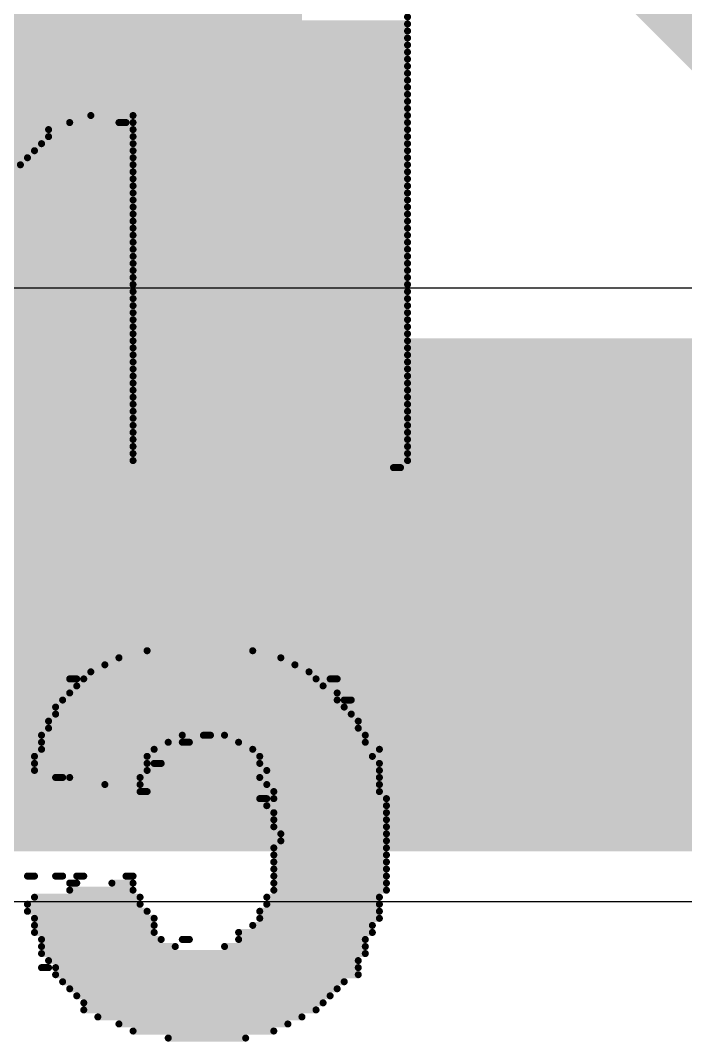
# Model space of a CAD drawing. Header units: millimetres. Extents: x -6 to 194, y -120 to 229.
# Drawn here: x 39.52 to 41.92, y 13.233 to 16.916 of the extents above; entities that cross this region are included whole.
import ezdxf

# ---------------------------------------------------------------- set-up
doc = ezdxf.new("R2010")
doc.units = ezdxf.units.MM
for name, color, linetype in [('BottomLayer', 5, 'Continuous'), ('BottomOverlay', 54, 'Continuous'), ('TopLayer', 1, 'Continuous'), ('TopOverlay', 2, 'Continuous'), ('TopPaste', 8, 'Continuous'), ('TopSolder', 216, 'Continuous')]:
    doc.layers.add(name, color=color, linetype=linetype)

# ---------------------------------------------------------------- blocks, each defined once
blk = doc.blocks.new('C___0805_65')
at = {"layer": 'TopLayer'}
for points in [[(-1.524, 0.762), (-0.508, 0.762), (-0.508, -0.762), (-1.524, -0.762)], [(0.508, 0.762), (1.524, 0.762), (1.524, -0.762), (0.508, -0.762)]]:
    blk.add_hatch(color=1, dxfattribs=at).paths.add_polyline_path(points)
at = {"layer": 'TopPaste'}
for points in [[(-1.524, 0.762), (-0.508, 0.762), (-0.508, -0.762), (-1.524, -0.762)], [(0.508, 0.762), (1.524, 0.762), (1.524, -0.762), (0.508, -0.762)]]:
    blk.add_hatch(color=8, dxfattribs=at).paths.add_polyline_path(points)
at = {"layer": 'TopSolder'}
for points in [[(-1.594, 0.832), (-0.438, 0.832), (-0.438, -0.832), (-1.594, -0.832)], [(0.438, 0.832), (1.594, 0.832), (1.594, -0.832), (0.438, -0.832)]]:
    blk.add_hatch(color=216, dxfattribs=at).paths.add_polyline_path(points)
at = {"layer": 'TopOverlay', "const_width": 0.127}
for points in [[(-1.6256, -0.8636), (-1.6256, 0.8636)], [(-1.6256, 0.8636), (-0.6096, 0.8636)], [(0.6096, 0.8636), (1.6256, 0.8636)], [(1.6256, -0.8636), (1.6256, 0.8636)], [(-1.6256, -0.8636), (-0.6096, -0.8636)], [(0.6096, -0.8636), (1.6256, -0.8636)]]:
    blk.add_lwpolyline(points, dxfattribs=at)
at = {"layer": 'TopOverlay', "const_width": 0.0635}
for points in [[(-1.6574, 0.8636, 1), (-1.5938, 0.8636, 1)], [(-1.6574, 0.8636, 1), (-1.5938, 0.8636, 1)], [(-0.6413, 0.8636, 1), (-0.5778, 0.8636, 1)], [(0.5778, 0.8636, 1), (0.6413, 0.8636, 1)], [(1.5938, 0.8636, 1), (1.6574, 0.8636, 1)], [(1.5938, 0.8636, 1), (1.6574, 0.8636, 1)], [(-1.6574, -0.8636, 1), (-1.5938, -0.8636, 1)], [(-1.6574, -0.8636, 1), (-1.5938, -0.8636, 1)], [(-0.6413, -0.8636, 1), (-0.5778, -0.8636, 1)], [(0.5778, -0.8636, 1), (0.6413, -0.8636, 1)], [(1.5938, -0.8636, 1), (1.6574, -0.8636, 1)], [(1.5938, -0.8636, 1), (1.6574, -0.8636, 1)]]:
    blk.add_lwpolyline(points, format="xyb", close=True, dxfattribs=at)

msp = doc.modelspace()

# ---------------------------------------------------------------- hatches: boundary and pattern name
at = {"layer": 'BottomLayer'}
msp.add_hatch(color=5, dxfattribs=at).paths.add_polyline_path([(13.9673, 13.9192), (50.1142, 13.9192), (50.1142, 15.7695), (13.9673, 15.7695)])
at = {"layer": 'TopLayer'}
for points in [[(38.9249, 13.9192), (40.536, 13.9192), (40.536, 20.5581), (38.9249, 20.5581)], [(39.0265, 13.9192), (43.7642, 13.9192), (43.7642, 15.7695), (39.0265, 15.7695)], [(41.8338, 14.5716), (45.2848, 14.5716), (45.2848, 15.1916), (41.8338, 15.1916)]]:
    msp.add_hatch(color=1, dxfattribs=at).paths.add_polyline_path(points)

# ---------------------------------------------------------------- linework, layer by layer
at = {"layer": 'BottomLayer'}
for p, q in [((50.1142, 15.9507), (32.3001, 15.9507)), ((16.7838, 13.7379), (50.1142, 13.7379))]:
    msp.add_line(p, q, dxfattribs=at)
at = {"layer": 'BottomOverlay', "const_width": 0.0254}
for points in [[(38.3513, 16.9034), (40.9167, 16.9034)], [(38.3259, 16.878), (40.9167, 16.878)], [(38.4275, 16.8526), (40.9167, 16.8526)], [(38.4529, 16.8272), (40.9167, 16.8272)], [(38.5037, 16.8018), (40.9167, 16.8018)], [(38.5545, 16.7764), (40.9167, 16.7764)], [(38.6053, 16.751), (40.9167, 16.751)], [(38.7069, 16.7256), (40.9167, 16.7256)], [(38.7069, 16.6748), (40.9167, 16.6748)], [(38.7577, 16.7002), (40.9167, 16.7002)], [(38.6307, 16.6494), (40.9167, 16.6494)], [(38.5545, 16.624), (40.9167, 16.624)], [(38.5545, 16.5986), (40.9167, 16.5986)], [(38.5291, 16.5732), (39.7737, 16.5732)], [(39.9261, 16.5732), (40.9167, 16.5732)], [(38.5037, 16.5478), (39.6975, 16.5478)], [(39.8753, 16.5478), (39.9007, 16.5478)], [(39.9261, 16.5478), (40.9167, 16.5478)], [(38.4529, 16.497), (39.6213, 16.497)], [(38.4783, 16.5224), (39.6213, 16.5224)], [(39.9261, 16.5224), (40.9167, 16.5224)], [(39.9261, 16.497), (40.9167, 16.497)], [(38.4275, 16.4716), (39.5959, 16.4716)], [(39.9261, 16.4716), (40.9167, 16.4716)], [(38.3767, 16.4462), (39.5705, 16.4462)], [(38.4021, 16.4208), (39.5451, 16.4208)], [(39.9261, 16.4462), (40.9167, 16.4462)], [(39.9261, 16.4208), (40.9167, 16.4208)], [(38.3767, 16.3954), (39.5197, 16.3954)], [(39.9261, 16.3954), (40.9167, 16.3954)], [(39.9261, 16.37), (40.9167, 16.37)], [(39.9261, 16.3446), (40.9167, 16.3446)], [(39.9261, 16.3192), (40.9167, 16.3192)], [(39.9261, 16.2938), (40.9167, 16.2938)], [(39.9261, 16.2684), (40.9167, 16.2684)], [(39.9261, 16.243), (40.9167, 16.243)], [(39.9261, 16.2176), (40.9167, 16.2176)], [(39.9261, 16.1922), (40.9167, 16.1922)], [(39.9261, 16.1668), (40.9167, 16.1668)], [(39.9261, 16.1414), (40.9167, 16.1414)], [(39.9261, 16.116), (40.9167, 16.116)], [(39.9261, 16.0906), (40.9167, 16.0906)], [(39.9261, 16.0652), (40.9167, 16.0652)], [(39.9261, 16.0398), (40.9167, 16.0398)], [(39.9261, 16.0144), (40.9167, 16.0144)], [(39.9261, 15.989), (40.9167, 15.989)], [(39.9261, 15.9636), (40.9167, 15.9636)], [(39.9261, 15.9382), (40.9167, 15.9382)], [(39.9261, 15.9128), (40.9167, 15.9128)], [(39.9261, 15.8874), (40.9167, 15.8874)], [(39.9261, 15.862), (40.9167, 15.862)], [(39.9261, 15.8366), (40.9167, 15.8366)], [(39.9261, 15.8112), (40.9167, 15.8112)], [(39.9261, 15.7858), (40.9167, 15.7858)], [(39.9261, 15.7604), (40.9167, 15.7604)], [(39.9261, 15.735), (40.9167, 15.735)], [(39.9261, 15.7096), (40.9167, 15.7096)], [(39.9261, 15.6842), (40.9167, 15.6842)], [(39.9261, 15.6588), (40.9167, 15.6588)], [(39.9261, 15.6334), (40.9167, 15.6334)], [(39.9261, 15.608), (40.9167, 15.608)], [(39.9261, 15.5826), (40.9167, 15.5826)], [(39.9261, 15.5572), (40.9167, 15.5572)], [(39.9261, 15.5318), (40.9167, 15.5318)], [(39.9261, 15.5064), (40.9167, 15.5064)], [(39.9261, 15.481), (40.9167, 15.481)], [(39.9261, 15.4556), (40.9167, 15.4556)], [(39.9261, 15.4302), (40.9167, 15.4302)], [(39.9261, 15.4048), (40.9167, 15.4048)], [(39.9261, 15.3794), (40.9167, 15.3794)], [(39.9261, 15.354), (40.9167, 15.354)], [(39.9261, 15.3286), (40.9167, 15.3286)], [(40.8659, 15.3032), (40.8913, 15.3032)], [(39.8753, 14.6174), (40.4595, 14.6174)], [(39.9769, 14.6428), (40.3579, 14.6428)], [(39.8245, 14.592), (40.5103, 14.592)], [(39.6975, 14.5412), (39.7229, 14.5412)], [(39.7483, 14.5412), (40.5865, 14.5412)], [(39.7737, 14.5666), (40.5611, 14.5666)], [(40.6373, 14.5412), (40.6627, 14.5412)], [(39.7229, 14.5158), (40.6119, 14.5158)], [(39.6721, 14.465), (40.6627, 14.465)], [(39.6975, 14.4904), (40.6627, 14.4904)], [(40.6881, 14.465), (40.7135, 14.465)], [(39.6467, 14.4396), (40.6881, 14.4396)], [(39.6213, 14.3888), (40.7389, 14.3888)], [(39.6467, 14.4142), (40.7135, 14.4142)], [(39.6213, 14.3634), (40.7389, 14.3634)], [(39.5959, 14.338), (40.1039, 14.338)], [(40.1801, 14.338), (40.2055, 14.338)], [(40.2563, 14.338), (40.7643, 14.338)], [(39.5959, 14.3126), (40.0531, 14.3126)], [(39.5959, 14.2872), (40.0023, 14.2872)], [(40.1039, 14.3126), (40.1293, 14.3126)], [(40.3071, 14.3126), (40.7643, 14.3126)], [(40.3579, 14.2872), (40.8151, 14.2872)], [(39.5705, 14.2618), (39.9769, 14.2618)], [(40.3833, 14.2618), (40.7897, 14.2618)], [(39.5705, 14.2364), (39.9769, 14.2364)], [(39.5705, 14.211), (39.9769, 14.211)], [(40.0023, 14.2364), (40.0277, 14.2364)], [(40.3833, 14.2364), (40.8151, 14.2364)], [(40.4087, 14.211), (40.8151, 14.211)], [(39.6467, 14.1856), (39.6721, 14.1856)], [(39.6975, 14.1856), (39.9515, 14.1856)], [(40.3833, 14.1856), (40.8151, 14.1856)], [(39.8245, 14.1602), (39.9515, 14.1602)], [(39.9515, 14.1348), (39.9769, 14.1348)], [(40.4087, 14.1602), (40.8151, 14.1602)], [(40.4341, 14.1348), (40.8151, 14.1348)], [(40.3833, 14.1094), (40.4087, 14.1094)], [(40.4341, 14.1094), (40.8405, 14.1094)], [(40.4087, 14.084), (40.8405, 14.084)], [(40.4341, 14.0586), (40.8405, 14.0586)], [(40.4341, 14.0332), (40.8405, 14.0332)], [(40.4341, 14.0078), (40.8405, 14.0078)], [(40.4595, 13.9824), (40.8405, 13.9824)], [(40.4595, 13.957), (40.8405, 13.957)], [(40.4341, 13.9316), (40.8405, 13.9316)], [(40.4341, 13.9062), (40.8405, 13.9062)], [(40.4341, 13.8808), (40.8405, 13.8808)], [(40.4341, 13.8554), (40.8405, 13.8554)], [(39.5451, 13.83), (39.5705, 13.83)], [(39.6467, 13.83), (39.6721, 13.83)], [(39.6975, 13.8046), (39.7229, 13.8046)], [(39.7229, 13.83), (39.7483, 13.83)], [(39.8499, 13.8046), (39.9261, 13.8046)], [(39.9007, 13.83), (39.9261, 13.83)], [(40.4341, 13.83), (40.8405, 13.83)], [(40.4341, 13.8046), (40.8405, 13.8046)], [(39.6975, 13.7792), (39.9261, 13.7792)], [(40.4341, 13.7792), (40.8405, 13.7792)], [(39.5451, 13.7284), (39.9515, 13.7284)], [(39.5705, 13.7538), (39.9515, 13.7538)], [(40.4087, 13.7538), (40.8151, 13.7538)], [(40.4087, 13.7284), (40.8151, 13.7284)], [(39.5451, 13.703), (39.9769, 13.703)], [(40.3833, 13.703), (40.8151, 13.703)], [(39.5705, 13.6776), (40.0023, 13.6776)], [(39.5705, 13.6522), (40.0023, 13.6522)], [(40.3579, 13.6522), (40.7897, 13.6522)], [(40.3833, 13.6776), (40.8151, 13.6776)], [(39.5705, 13.6268), (40.0023, 13.6268)], [(40.3071, 13.6268), (40.7897, 13.6268)], [(39.5959, 13.6014), (40.0277, 13.6014)], [(40.1039, 13.6014), (40.1293, 13.6014)], [(40.3071, 13.6014), (40.7643, 13.6014)], [(39.5959, 13.576), (40.0785, 13.576)], [(39.5959, 13.5506), (40.7643, 13.5506)], [(40.2563, 13.576), (40.7643, 13.576)], [(39.6213, 13.5252), (40.7389, 13.5252)], [(39.5959, 13.4998), (39.6213, 13.4998)], [(39.6467, 13.4998), (40.7389, 13.4998)], [(39.6467, 13.4744), (40.7389, 13.4744)], [(39.6721, 13.449), (40.6881, 13.449)], [(39.6975, 13.4236), (40.6627, 13.4236)], [(39.7229, 13.3982), (40.6373, 13.3982)], [(39.7483, 13.3728), (40.6119, 13.3728)], [(39.7483, 13.3474), (40.5865, 13.3474)], [(39.7991, 13.322), (40.5357, 13.322)], [(39.8753, 13.2966), (40.4849, 13.2966)], [(39.9261, 13.2712), (40.4341, 13.2712)], [(40.0531, 13.2458), (40.3325, 13.2458)]]:
    msp.add_lwpolyline(points, dxfattribs=at)
at = {"layer": 'BottomOverlay', "const_width": 0.0127}
for points in [[(40.9104, 16.9288, 1), (40.9231, 16.9288, 1)], [(40.9104, 16.9034, 1), (40.9231, 16.9034, 1)], [(40.9104, 16.878, 1), (40.9231, 16.878, 1)], [(40.9104, 16.8526, 1), (40.9231, 16.8526, 1)], [(40.9104, 16.8272, 1), (40.9231, 16.8272, 1)], [(40.9104, 16.8018, 1), (40.9231, 16.8018, 1)], [(40.9104, 16.7764, 1), (40.9231, 16.7764, 1)], [(40.9104, 16.751, 1), (40.9231, 16.751, 1)], [(40.9104, 16.7256, 1), (40.9231, 16.7256, 1)], [(40.9104, 16.7002, 1), (40.9231, 16.7002, 1)], [(40.9104, 16.6748, 1), (40.9231, 16.6748, 1)], [(40.9104, 16.6494, 1), (40.9231, 16.6494, 1)], [(40.9104, 16.624, 1), (40.9231, 16.624, 1)], [(40.9104, 16.5986, 1), (40.9231, 16.5986, 1)], [(39.7674, 16.5732, 1), (39.7801, 16.5732, 1)], [(39.9198, 16.5732, 1), (39.9325, 16.5732, 1)], [(40.9104, 16.5732, 1), (40.9231, 16.5732, 1)], [(39.6912, 16.5478, 1), (39.7039, 16.5478, 1)], [(39.869, 16.5478, 1), (39.8817, 16.5478, 1)], [(39.8944, 16.5478, 1), (39.9071, 16.5478, 1)], [(39.9198, 16.5478, 1), (39.9325, 16.5478, 1)], [(40.9104, 16.5478, 1), (40.9231, 16.5478, 1)], [(39.615, 16.5224, 1), (39.6277, 16.5224, 1)], [(39.615, 16.497, 1), (39.6277, 16.497, 1)], [(39.9198, 16.5224, 1), (39.9325, 16.5224, 1)], [(39.9198, 16.497, 1), (39.9325, 16.497, 1)], [(40.9104, 16.5224, 1), (40.9231, 16.5224, 1)], [(40.9104, 16.497, 1), (40.9231, 16.497, 1)], [(39.5896, 16.4716, 1), (39.6023, 16.4716, 1)], [(39.9198, 16.4716, 1), (39.9325, 16.4716, 1)], [(40.9104, 16.4716, 1), (40.9231, 16.4716, 1)], [(39.5388, 16.4208, 1), (39.5515, 16.4208, 1)], [(39.5642, 16.4462, 1), (39.5769, 16.4462, 1)], [(39.9198, 16.4462, 1), (39.9325, 16.4462, 1)], [(39.9198, 16.4208, 1), (39.9325, 16.4208, 1)], [(40.9104, 16.4462, 1), (40.9231, 16.4462, 1)], [(40.9104, 16.4208, 1), (40.9231, 16.4208, 1)], [(39.5134, 16.3954, 1), (39.5261, 16.3954, 1)], [(39.9198, 16.3954, 1), (39.9325, 16.3954, 1)], [(40.9104, 16.3954, 1), (40.9231, 16.3954, 1)], [(39.9198, 16.37, 1), (39.9325, 16.37, 1)], [(39.9198, 16.3446, 1), (39.9325, 16.3446, 1)], [(40.9104, 16.37, 1), (40.9231, 16.37, 1)], [(40.9104, 16.3446, 1), (40.9231, 16.3446, 1)], [(39.9198, 16.3192, 1), (39.9325, 16.3192, 1)], [(40.9104, 16.3192, 1), (40.9231, 16.3192, 1)], [(39.9198, 16.2938, 1), (39.9325, 16.2938, 1)], [(39.9198, 16.2684, 1), (39.9325, 16.2684, 1)], [(40.9104, 16.2938, 1), (40.9231, 16.2938, 1)], [(40.9104, 16.2684, 1), (40.9231, 16.2684, 1)], [(39.9198, 16.243, 1), (39.9325, 16.243, 1)], [(40.9104, 16.243, 1), (40.9231, 16.243, 1)], [(39.9198, 16.2176, 1), (39.9325, 16.2176, 1)], [(40.9104, 16.2176, 1), (40.9231, 16.2176, 1)], [(39.9198, 16.1922, 1), (39.9325, 16.1922, 1)], [(39.9198, 16.1668, 1), (39.9325, 16.1668, 1)], [(40.9104, 16.1922, 1), (40.9231, 16.1922, 1)], [(40.9104, 16.1668, 1), (40.9231, 16.1668, 1)], [(39.9198, 16.1414, 1), (39.9325, 16.1414, 1)], [(40.9104, 16.1414, 1), (40.9231, 16.1414, 1)], [(39.9198, 16.116, 1), (39.9325, 16.116, 1)], [(39.9198, 16.0906, 1), (39.9325, 16.0906, 1)], [(40.9104, 16.116, 1), (40.9231, 16.116, 1)], [(40.9104, 16.0906, 1), (40.9231, 16.0906, 1)], [(39.9198, 16.0652, 1), (39.9325, 16.0652, 1)], [(40.9104, 16.0652, 1), (40.9231, 16.0652, 1)], [(39.9198, 16.0398, 1), (39.9325, 16.0398, 1)], [(39.9198, 16.0144, 1), (39.9325, 16.0144, 1)], [(40.9104, 16.0398, 1), (40.9231, 16.0398, 1)], [(40.9104, 16.0144, 1), (40.9231, 16.0144, 1)], [(39.9198, 15.989, 1), (39.9325, 15.989, 1)], [(40.9104, 15.989, 1), (40.9231, 15.989, 1)], [(39.9198, 15.9636, 1), (39.9325, 15.9636, 1)], [(39.9198, 15.9382, 1), (39.9325, 15.9382, 1)], [(40.9104, 15.9636, 1), (40.9231, 15.9636, 1)], [(40.9104, 15.9382, 1), (40.9231, 15.9382, 1)], [(39.9198, 15.9128, 1), (39.9325, 15.9128, 1)], [(40.9104, 15.9128, 1), (40.9231, 15.9128, 1)], [(39.9198, 15.8874, 1), (39.9325, 15.8874, 1)], [(39.9198, 15.862, 1), (39.9325, 15.862, 1)], [(40.9104, 15.8874, 1), (40.9231, 15.8874, 1)], [(40.9104, 15.862, 1), (40.9231, 15.862, 1)], [(39.9198, 15.8366, 1), (39.9325, 15.8366, 1)], [(40.9104, 15.8366, 1), (40.9231, 15.8366, 1)], [(39.9198, 15.8112, 1), (39.9325, 15.8112, 1)], [(40.9104, 15.8112, 1), (40.9231, 15.8112, 1)], [(39.9198, 15.7858, 1), (39.9325, 15.7858, 1)], [(39.9198, 15.7604, 1), (39.9325, 15.7604, 1)], [(40.9104, 15.7858, 1), (40.9231, 15.7858, 1)], [(40.9104, 15.7604, 1), (40.9231, 15.7604, 1)], [(39.9198, 15.735, 1), (39.9325, 15.735, 1)], [(40.9104, 15.735, 1), (40.9231, 15.735, 1)], [(39.9198, 15.7096, 1), (39.9325, 15.7096, 1)], [(39.9198, 15.6842, 1), (39.9325, 15.6842, 1)], [(40.9104, 15.7096, 1), (40.9231, 15.7096, 1)], [(40.9104, 15.6842, 1), (40.9231, 15.6842, 1)], [(39.9198, 15.6588, 1), (39.9325, 15.6588, 1)], [(40.9104, 15.6588, 1), (40.9231, 15.6588, 1)], [(39.9198, 15.6334, 1), (39.9325, 15.6334, 1)], [(39.9198, 15.608, 1), (39.9325, 15.608, 1)], [(40.9104, 15.6334, 1), (40.9231, 15.6334, 1)], [(40.9104, 15.608, 1), (40.9231, 15.608, 1)], [(39.9198, 15.5826, 1), (39.9325, 15.5826, 1)], [(40.9104, 15.5826, 1), (40.9231, 15.5826, 1)], [(39.9198, 15.5572, 1), (39.9325, 15.5572, 1)], [(39.9198, 15.5318, 1), (39.9325, 15.5318, 1)], [(40.9104, 15.5572, 1), (40.9231, 15.5572, 1)], [(40.9104, 15.5318, 1), (40.9231, 15.5318, 1)], [(39.9198, 15.5064, 1), (39.9325, 15.5064, 1)], [(40.9104, 15.5064, 1), (40.9231, 15.5064, 1)], [(39.9198, 15.481, 1), (39.9325, 15.481, 1)], [(40.9104, 15.481, 1), (40.9231, 15.481, 1)], [(39.9198, 15.4556, 1), (39.9325, 15.4556, 1)], [(39.9198, 15.4302, 1), (39.9325, 15.4302, 1)], [(40.9104, 15.4556, 1), (40.9231, 15.4556, 1)], [(40.9104, 15.4302, 1), (40.9231, 15.4302, 1)], [(39.9198, 15.4048, 1), (39.9325, 15.4048, 1)], [(40.9104, 15.4048, 1), (40.9231, 15.4048, 1)], [(39.9198, 15.3794, 1), (39.9325, 15.3794, 1)], [(39.9198, 15.354, 1), (39.9325, 15.354, 1)], [(40.9104, 15.3794, 1), (40.9231, 15.3794, 1)], [(40.9104, 15.354, 1), (40.9231, 15.354, 1)], [(39.9198, 15.3286, 1), (39.9325, 15.3286, 1)], [(40.9104, 15.3286, 1), (40.9231, 15.3286, 1)], [(40.8596, 15.3032, 1), (40.8723, 15.3032, 1)], [(40.885, 15.3032, 1), (40.8977, 15.3032, 1)], [(39.869, 14.6174, 1), (39.8817, 14.6174, 1)], [(39.9706, 14.6428, 1), (39.9833, 14.6428, 1)], [(40.3516, 14.6428, 1), (40.3643, 14.6428, 1)], [(40.4532, 14.6174, 1), (40.4659, 14.6174, 1)], [(39.8182, 14.592, 1), (39.8309, 14.592, 1)], [(40.504, 14.592, 1), (40.5167, 14.592, 1)], [(39.6912, 14.5412, 1), (39.7039, 14.5412, 1)], [(39.7166, 14.5412, 1), (39.7293, 14.5412, 1)], [(39.742, 14.5412, 1), (39.7547, 14.5412, 1)], [(39.7674, 14.5666, 1), (39.7801, 14.5666, 1)], [(40.5548, 14.5666, 1), (40.5675, 14.5666, 1)], [(40.5802, 14.5412, 1), (40.5929, 14.5412, 1)], [(40.631, 14.5412, 1), (40.6437, 14.5412, 1)], [(40.6564, 14.5412, 1), (40.6691, 14.5412, 1)], [(39.7166, 14.5158, 1), (39.7293, 14.5158, 1)], [(40.6056, 14.5158, 1), (40.6183, 14.5158, 1)], [(39.6658, 14.465, 1), (39.6785, 14.465, 1)], [(39.6912, 14.4904, 1), (39.7039, 14.4904, 1)], [(40.6564, 14.4904, 1), (40.6691, 14.4904, 1)], [(40.6564, 14.465, 1), (40.6691, 14.465, 1)], [(40.6818, 14.465, 1), (40.6945, 14.465, 1)], [(40.7072, 14.465, 1), (40.7199, 14.465, 1)], [(39.6404, 14.4396, 1), (39.6531, 14.4396, 1)], [(40.6818, 14.4396, 1), (40.6945, 14.4396, 1)], [(39.615, 14.3888, 1), (39.6277, 14.3888, 1)], [(39.6404, 14.4142, 1), (39.6531, 14.4142, 1)], [(40.7072, 14.4142, 1), (40.7199, 14.4142, 1)], [(40.7326, 14.3888, 1), (40.7453, 14.3888, 1)], [(39.615, 14.3634, 1), (39.6277, 14.3634, 1)], [(40.7326, 14.3634, 1), (40.7453, 14.3634, 1)], [(39.5896, 14.338, 1), (39.6023, 14.338, 1)], [(40.0976, 14.338, 1), (40.1103, 14.338, 1)], [(40.1738, 14.338, 1), (40.1865, 14.338, 1)], [(40.1992, 14.338, 1), (40.2119, 14.338, 1)], [(40.25, 14.338, 1), (40.2627, 14.338, 1)], [(40.758, 14.338, 1), (40.7707, 14.338, 1)], [(39.5896, 14.3126, 1), (39.6023, 14.3126, 1)], [(39.5896, 14.2872, 1), (39.6023, 14.2872, 1)], [(39.996, 14.2872, 1), (40.0087, 14.2872, 1)], [(40.0468, 14.3126, 1), (40.0595, 14.3126, 1)], [(40.0976, 14.3126, 1), (40.1103, 14.3126, 1)], [(40.123, 14.3126, 1), (40.1357, 14.3126, 1)], [(40.3008, 14.3126, 1), (40.3135, 14.3126, 1)], [(40.3516, 14.2872, 1), (40.3643, 14.2872, 1)], [(40.758, 14.3126, 1), (40.7707, 14.3126, 1)], [(40.8088, 14.2872, 1), (40.8215, 14.2872, 1)], [(39.5642, 14.2618, 1), (39.5769, 14.2618, 1)], [(39.9706, 14.2618, 1), (39.9833, 14.2618, 1)], [(40.377, 14.2618, 1), (40.3897, 14.2618, 1)], [(40.7834, 14.2618, 1), (40.7961, 14.2618, 1)], [(39.5642, 14.2364, 1), (39.5769, 14.2364, 1)], [(39.5642, 14.211, 1), (39.5769, 14.211, 1)], [(39.9706, 14.2364, 1), (39.9833, 14.2364, 1)], [(39.9706, 14.211, 1), (39.9833, 14.211, 1)], [(39.996, 14.2364, 1), (40.0087, 14.2364, 1)], [(40.0214, 14.2364, 1), (40.0341, 14.2364, 1)], [(40.377, 14.2364, 1), (40.3897, 14.2364, 1)], [(40.4024, 14.211, 1), (40.4151, 14.211, 1)], [(40.8088, 14.2364, 1), (40.8215, 14.2364, 1)], [(40.8088, 14.211, 1), (40.8215, 14.211, 1)], [(39.6404, 14.1856, 1), (39.6531, 14.1856, 1)], [(39.6658, 14.1856, 1), (39.6785, 14.1856, 1)], [(39.6912, 14.1856, 1), (39.7039, 14.1856, 1)], [(39.9452, 14.1856, 1), (39.9579, 14.1856, 1)], [(40.377, 14.1856, 1), (40.3897, 14.1856, 1)], [(40.8088, 14.1856, 1), (40.8215, 14.1856, 1)], [(39.8182, 14.1602, 1), (39.8309, 14.1602, 1)], [(39.9452, 14.1602, 1), (39.9579, 14.1602, 1)], [(39.9452, 14.1348, 1), (39.9579, 14.1348, 1)], [(39.9706, 14.1348, 1), (39.9833, 14.1348, 1)], [(40.4024, 14.1602, 1), (40.4151, 14.1602, 1)], [(40.4278, 14.1348, 1), (40.4405, 14.1348, 1)], [(40.8088, 14.1602, 1), (40.8215, 14.1602, 1)], [(40.8088, 14.1348, 1), (40.8215, 14.1348, 1)], [(40.377, 14.1094, 1), (40.3897, 14.1094, 1)], [(40.4024, 14.1094, 1), (40.4151, 14.1094, 1)], [(40.4278, 14.1094, 1), (40.4405, 14.1094, 1)], [(40.8342, 14.1094, 1), (40.8469, 14.1094, 1)], [(40.4024, 14.084, 1), (40.4151, 14.084, 1)], [(40.4278, 14.0586, 1), (40.4405, 14.0586, 1)], [(40.8342, 14.084, 1), (40.8469, 14.084, 1)], [(40.8342, 14.0586, 1), (40.8469, 14.0586, 1)], [(40.4278, 14.0332, 1), (40.4405, 14.0332, 1)], [(40.8342, 14.0332, 1), (40.8469, 14.0332, 1)], [(40.4278, 14.0078, 1), (40.4405, 14.0078, 1)], [(40.8342, 14.0078, 1), (40.8469, 14.0078, 1)], [(40.4532, 13.9824, 1), (40.4659, 13.9824, 1)], [(40.4532, 13.957, 1), (40.4659, 13.957, 1)], [(40.8342, 13.9824, 1), (40.8469, 13.9824, 1)], [(40.8342, 13.957, 1), (40.8469, 13.957, 1)], [(40.4278, 13.9316, 1), (40.4405, 13.9316, 1)], [(40.8342, 13.9316, 1), (40.8469, 13.9316, 1)], [(40.4278, 13.9062, 1), (40.4405, 13.9062, 1)], [(40.4278, 13.8808, 1), (40.4405, 13.8808, 1)], [(40.8342, 13.9062, 1), (40.8469, 13.9062, 1)], [(40.8342, 13.8808, 1), (40.8469, 13.8808, 1)], [(40.4278, 13.8554, 1), (40.4405, 13.8554, 1)], [(40.8342, 13.8554, 1), (40.8469, 13.8554, 1)], [(39.5388, 13.83, 1), (39.5515, 13.83, 1)], [(39.5642, 13.83, 1), (39.5769, 13.83, 1)], [(39.6404, 13.83, 1), (39.6531, 13.83, 1)], [(39.6658, 13.83, 1), (39.6785, 13.83, 1)], [(39.6912, 13.8046, 1), (39.7039, 13.8046, 1)], [(39.7166, 13.83, 1), (39.7293, 13.83, 1)], [(39.7166, 13.8046, 1), (39.7293, 13.8046, 1)], [(39.742, 13.83, 1), (39.7547, 13.83, 1)], [(39.8436, 13.8046, 1), (39.8563, 13.8046, 1)], [(39.8944, 13.83, 1), (39.9071, 13.83, 1)], [(39.9198, 13.83, 1), (39.9325, 13.83, 1)], [(39.9198, 13.8046, 1), (39.9325, 13.8046, 1)], [(40.4278, 13.83, 1), (40.4405, 13.83, 1)], [(40.4278, 13.8046, 1), (40.4405, 13.8046, 1)], [(40.8342, 13.83, 1), (40.8469, 13.83, 1)], [(40.8342, 13.8046, 1), (40.8469, 13.8046, 1)], [(39.6912, 13.7792, 1), (39.7039, 13.7792, 1)], [(39.9198, 13.7792, 1), (39.9325, 13.7792, 1)], [(40.4278, 13.7792, 1), (40.4405, 13.7792, 1)], [(40.8342, 13.7792, 1), (40.8469, 13.7792, 1)], [(39.5388, 13.7284, 1), (39.5515, 13.7284, 1)], [(39.5642, 13.7538, 1), (39.5769, 13.7538, 1)], [(39.9452, 13.7538, 1), (39.9579, 13.7538, 1)], [(39.9452, 13.7284, 1), (39.9579, 13.7284, 1)], [(40.4024, 13.7538, 1), (40.4151, 13.7538, 1)], [(40.4024, 13.7284, 1), (40.4151, 13.7284, 1)], [(40.8088, 13.7538, 1), (40.8215, 13.7538, 1)], [(40.8088, 13.7284, 1), (40.8215, 13.7284, 1)], [(39.5388, 13.703, 1), (39.5515, 13.703, 1)], [(39.9706, 13.703, 1), (39.9833, 13.703, 1)], [(40.377, 13.703, 1), (40.3897, 13.703, 1)], [(40.8088, 13.703, 1), (40.8215, 13.703, 1)], [(39.5642, 13.6776, 1), (39.5769, 13.6776, 1)], [(39.5642, 13.6522, 1), (39.5769, 13.6522, 1)], [(39.996, 13.6776, 1), (40.0087, 13.6776, 1)], [(39.996, 13.6522, 1), (40.0087, 13.6522, 1)], [(40.3516, 13.6522, 1), (40.3643, 13.6522, 1)], [(40.377, 13.6776, 1), (40.3897, 13.6776, 1)], [(40.7834, 13.6522, 1), (40.7961, 13.6522, 1)], [(40.8088, 13.6776, 1), (40.8215, 13.6776, 1)], [(39.5642, 13.6268, 1), (39.5769, 13.6268, 1)], [(39.996, 13.6268, 1), (40.0087, 13.6268, 1)], [(40.3008, 13.6268, 1), (40.3135, 13.6268, 1)], [(40.7834, 13.6268, 1), (40.7961, 13.6268, 1)], [(39.5896, 13.6014, 1), (39.6023, 13.6014, 1)], [(40.0214, 13.6014, 1), (40.0341, 13.6014, 1)], [(40.0976, 13.6014, 1), (40.1103, 13.6014, 1)], [(40.123, 13.6014, 1), (40.1357, 13.6014, 1)], [(40.3008, 13.6014, 1), (40.3135, 13.6014, 1)], [(40.758, 13.6014, 1), (40.7707, 13.6014, 1)], [(39.5896, 13.576, 1), (39.6023, 13.576, 1)], [(39.5896, 13.5506, 1), (39.6023, 13.5506, 1)], [(40.0722, 13.576, 1), (40.0849, 13.576, 1)], [(40.25, 13.576, 1), (40.2627, 13.576, 1)], [(40.758, 13.576, 1), (40.7707, 13.576, 1)], [(40.758, 13.5506, 1), (40.7707, 13.5506, 1)], [(39.615, 13.5252, 1), (39.6277, 13.5252, 1)], [(40.7326, 13.5252, 1), (40.7453, 13.5252, 1)], [(39.5896, 13.4998, 1), (39.6023, 13.4998, 1)], [(39.615, 13.4998, 1), (39.6277, 13.4998, 1)], [(39.6404, 13.4998, 1), (39.6531, 13.4998, 1)], [(39.6404, 13.4744, 1), (39.6531, 13.4744, 1)], [(40.7326, 13.4998, 1), (40.7453, 13.4998, 1)], [(40.7326, 13.4744, 1), (40.7453, 13.4744, 1)], [(39.6658, 13.449, 1), (39.6785, 13.449, 1)], [(40.6818, 13.449, 1), (40.6945, 13.449, 1)], [(39.6912, 13.4236, 1), (39.7039, 13.4236, 1)], [(39.7166, 13.3982, 1), (39.7293, 13.3982, 1)], [(40.631, 13.3982, 1), (40.6437, 13.3982, 1)], [(40.6564, 13.4236, 1), (40.6691, 13.4236, 1)], [(39.742, 13.3728, 1), (39.7547, 13.3728, 1)], [(40.6056, 13.3728, 1), (40.6183, 13.3728, 1)], [(39.742, 13.3474, 1), (39.7547, 13.3474, 1)], [(39.7928, 13.322, 1), (39.8055, 13.322, 1)], [(40.5294, 13.322, 1), (40.5421, 13.322, 1)], [(40.5802, 13.3474, 1), (40.5929, 13.3474, 1)], [(39.869, 13.2966, 1), (39.8817, 13.2966, 1)], [(40.4786, 13.2966, 1), (40.4913, 13.2966, 1)], [(39.9198, 13.2712, 1), (39.9325, 13.2712, 1)], [(40.4278, 13.2712, 1), (40.4405, 13.2712, 1)], [(40.0468, 13.2458, 1), (40.0595, 13.2458, 1)], [(40.3262, 13.2458, 1), (40.3389, 13.2458, 1)]]:
    msp.add_lwpolyline(points, format="xyb", close=True, dxfattribs=at)
at = {"layer": 'TopLayer'}
msp.add_line((38.9249, 13.7379), (43.7642, 13.7379), dxfattribs=at)
at = {"layer": 'TopLayer', "const_width": 0.254}
msp.add_lwpolyline([(41.3076, 17.5509), (42.7169, 16.1416)], dxfattribs=at)

# ---------------------------------------------------------------- block references
msp.add_blockref('C___0805_65', (38.7725, 15.7702))

doc.saveas('drawing.dxf')
